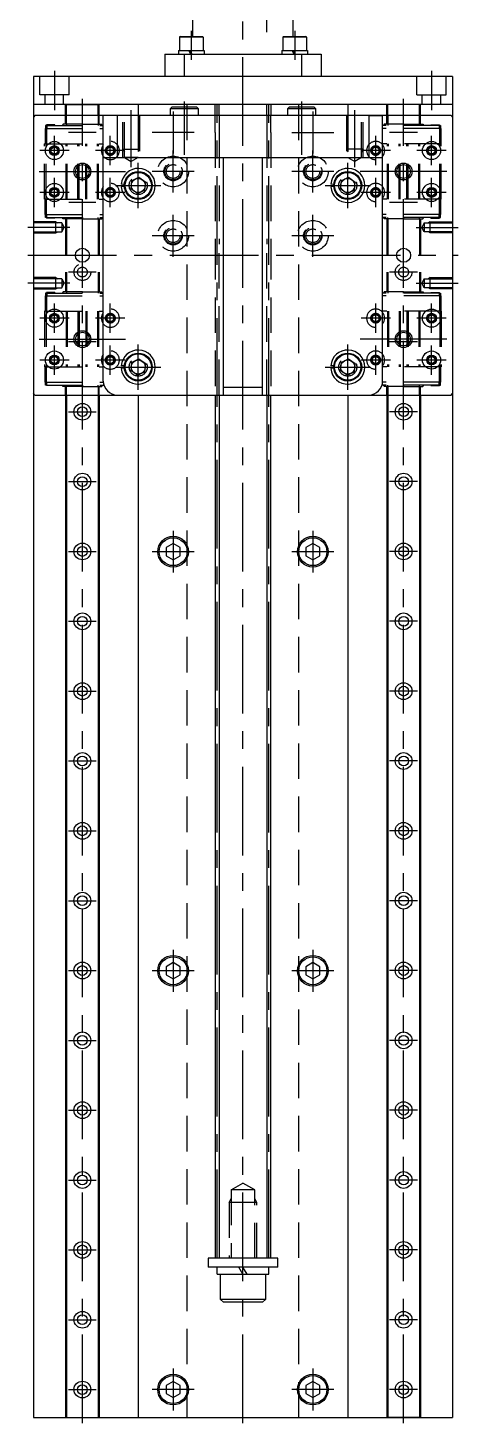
# Model space of a CAD drawing. Extents: x -35 to 525, y -17 to 783.
# Drawn here: x 370.7 to 524.7, y -2 to 497.4 of the extents above; entities that cross this region are included whole.
import ezdxf

# ---------------------------------------------------------------- set-up
doc = ezdxf.new("R2010")
doc.units = 0
doc.linetypes.add('CENTER', pattern=[50.8, 31.75, -6.35, 6.35, -6.35])
doc.linetypes.add('DASHED', pattern=[19.05, 12.7, -6.35])
doc.layers.get('0').update_dxf_attribs({"linetype": 'CONTINUOUS'})
doc.layers.add('CENTER', color=1, linetype='CENTER')

msp = doc.modelspace()

# ---------------------------------------------------------------- linework, layer by layer
at = {"color": 7, "linetype": 'CONTINUOUS'}
for p, q in [((429.7, 494.3), (429.7, 512.4)), ((465.65, 494.3), (465.65, 512.4)), ((433.42, 494.05), (424.92, 494.05)), ((424.92, 494.05), (424.92, 489.3)), ((425.17, 494.3), (433.17, 494.3)), ((433.42, 494.05), (433.42, 489.3)), ((470.42, 494.05), (461.92, 494.05)), ((461.92, 494.05), (461.92, 489.3)), ((462.17, 494.3), (470.17, 494.3)), ((470.42, 494.05), (470.42, 489.3)), ((419.67, 488), (419.67, 480)), ((419.67, 488), (426.66, 488)), ((424.57, 489.3), (433.77, 489.3)), ((424.57, 489.3), (424.57, 488)), ((426.66, 488), (426.66, 480)), ((426.66, 488), (468.69, 488)), ((429.02, 488), (428.27, 489.3)), ((429.51, 488), (428.76, 489.3)), ((433.77, 489.3), (433.77, 488)), ((461.57, 489.3), (470.77, 489.3)), ((461.57, 489.3), (461.57, 488)), ((466.02, 488), (465.27, 489.3)), ((466.51, 488), (465.76, 489.3)), ((468.69, 480), (468.69, 488)), ((468.69, 488), (475.67, 488)), ((470.77, 489.3), (470.77, 488)), ((475.67, 488), (475.67, 480)), ((522.67, 480), (372.67, 480)), ((372.67, 480), (372.67, 0)), ((475.67, 480), (419.67, 480)), ((522.67, 480), (522.67, 0)), ((522.67, 470), (372.67, 470)), ((384.17, 470), (396.17, 470)), ((384.17, 466), (384.17, 470)), ((384.47, 466), (384.47, 470)), ((395.87, 466), (395.87, 470)), ((396.17, 466), (396.17, 470)), ((410.17, 470), (410.17, 466)), ((437.67, 466), (437.67, 470)), ((439.17, 466), (439.17, 470)), ((456.17, 466), (456.17, 470)), ((457.67, 470), (457.67, 466)), ((485.17, 470), (485.17, 466)), ((511.17, 470), (499.17, 470)), ((499.17, 466), (499.17, 470)), ((499.47, 466), (499.47, 470)), ((510.87, 466), (510.87, 470)), ((511.17, 466), (511.17, 470)), ((373.17, 466), (372.67, 465.5)), ((373.17, 466), (372.67, 465.5)), ((372.67, 465.5), (372.67, 366.5)), ((372.67, 465.5), (372.67, 366.5)), ((522.17, 466), (373.17, 466)), ((397.67, 371), (397.67, 466)), ((402.67, 466), (397.67, 466)), ((402.67, 466), (402.67, 451)), ((421.67, 468.5), (422.27, 469.1)), ((421.67, 468.5), (431.67, 468.5)), ((421.67, 466), (421.67, 468.5)), ((422.27, 469.1), (431.07, 469.1)), ((431.07, 469.1), (431.67, 468.5)), ((431.67, 468.5), (431.67, 466)), ((463.67, 468.5), (464.27, 469.1)), ((463.67, 468.5), (473.67, 468.5)), ((463.67, 466), (463.67, 468.5)), ((464.27, 469.1), (473.07, 469.1)), ((473.07, 469.1), (473.67, 468.5)), ((473.67, 468.5), (473.67, 466)), ((492.67, 466), (497.67, 466)), ((492.67, 466), (492.67, 451)), ((497.67, 371), (497.67, 466)), ((522.17, 466), (522.67, 465.5)), ((522.17, 466), (522.67, 465.5)), ((522.67, 465.5), (522.67, 366.5)), ((522.67, 465.5), (522.67, 366.5)), ((397.67, 451), (497.67, 451)), ((440.67, 366), (440.67, 451)), ((454.67, 366), (454.67, 451)), ((405.19, 441.39), (404.09, 441.48)), ((405.19, 440.61), (404.09, 440.52)), ((407.77, 442.69), (407.51, 439.77)), ((409.91, 438.08), (407.51, 439.77)), ((407.77, 442.69), (410.44, 443.92)), ((410.44, 443.92), (412.84, 442.23)), ((412.57, 439.31), (412.84, 442.23)), ((480.19, 441.39), (479.09, 441.48)), ((480.19, 440.61), (479.09, 440.52)), ((482.77, 442.69), (482.51, 439.77)), ((484.91, 438.08), (482.51, 439.77)), ((482.77, 442.69), (485.44, 443.92)), ((485.44, 443.92), (487.84, 442.23)), ((487.57, 439.31), (487.84, 442.23)), ((409.91, 438.08), (412.57, 439.31)), ((484.91, 438.08), (487.57, 439.31)), ((405.19, 376.39), (404.09, 376.48)), ((405.19, 375.61), (404.09, 375.52)), ((407.77, 377.69), (407.51, 374.77)), ((409.91, 373.08), (407.51, 374.77)), ((407.77, 377.69), (410.44, 378.92)), ((410.44, 378.92), (412.84, 377.23)), ((412.57, 374.31), (412.84, 377.23)), ((480.19, 376.39), (479.09, 376.48)), ((480.19, 375.61), (479.09, 375.52)), ((482.77, 377.69), (482.51, 374.77)), ((484.91, 373.08), (482.51, 374.77)), ((482.77, 377.69), (485.44, 378.92)), ((485.44, 378.92), (487.84, 377.23)), ((487.57, 374.31), (487.84, 377.23)), ((409.91, 373.08), (412.57, 374.31)), ((484.91, 373.08), (487.57, 374.31)), ((373.17, 366), (372.67, 366.5)), ((373.17, 366), (372.67, 366.5)), ((373.17, 366), (522.17, 366)), ((373.17, 366), (522.17, 366)), ((384.17, 366), (384.17, 0)), ((384.47, 366), (384.47, 0)), ((395.87, 366), (395.87, 0)), ((396.17, 366), (396.17, 0)), ((402.67, 366), (440.67, 366)), ((410.17, 366), (410.17, 0)), ((436.67, 366), (458.67, 366)), ((437.67, 366), (437.67, 57)), ((439.17, 366), (439.17, 57)), ((440.67, 368.86), (454.67, 368.86)), ((440.67, 366), (454.67, 366)), ((454.67, 366), (492.67, 366)), ((456.17, 366), (456.17, 57)), ((457.67, 57), (457.67, 366)), ((485.17, 366), (485.17, 0)), ((499.17, 366), (499.17, 0)), ((499.47, 366), (499.47, 0)), ((510.87, 366), (510.87, 0)), ((511.17, 366), (511.17, 0)), ((522.17, 366), (522.67, 366.5)), ((522.17, 366), (522.67, 366.5)), ((422.67, 312.81), (420.17, 311.37)), ((420.17, 311.37), (420.17, 308.48)), ((425.17, 311.37), (422.67, 312.81)), ((425.17, 308.48), (425.17, 311.37)), ((472.67, 312.81), (470.17, 311.37)), ((470.17, 311.37), (470.17, 308.48)), ((475.17, 311.37), (472.67, 312.81)), ((475.17, 308.48), (475.17, 311.37)), ((420.17, 308.48), (422.67, 307.04)), ((422.67, 307.04), (425.17, 308.48)), ((470.17, 308.48), (472.67, 307.04)), ((472.67, 307.04), (475.17, 308.48)), ((422.67, 162.81), (420.17, 161.37)), ((420.17, 161.37), (420.17, 158.48)), ((425.17, 161.37), (422.67, 162.81)), ((425.17, 158.48), (425.17, 161.37)), ((472.67, 162.81), (470.17, 161.37)), ((470.17, 161.37), (470.17, 158.48)), ((475.17, 161.37), (472.67, 162.81)), ((475.17, 158.48), (475.17, 161.37)), ((420.17, 158.48), (422.67, 157.04)), ((422.67, 157.04), (425.17, 158.48)), ((470.17, 158.48), (472.67, 157.04)), ((472.67, 157.04), (475.17, 158.48)), ((460.17, 57), (435.17, 57)), ((435.17, 57), (435.17, 53.8)), ((457.67, 57), (437.67, 57)), ((460.17, 53.8), (460.17, 57)), ((460.17, 53.8), (435.17, 53.8)), ((456.87, 53.8), (438.47, 53.8)), ((438.47, 51.3), (438.47, 53.8)), ((438.47, 51.3), (456.87, 51.3)), ((439.67, 42.3), (439.67, 51.3)), ((447.67, 51.3), (446.23, 53.8)), ((449.12, 51.3), (447.67, 53.8)), ((455.67, 51.3), (455.67, 42.3)), ((456.87, 51.3), (456.87, 53.8)), ((455.67, 42.3), (439.67, 42.3)), ((440.67, 41.3), (439.67, 42.3)), ((454.67, 41.3), (440.67, 41.3)), ((455.67, 42.3), (454.67, 41.3)), ((422.67, 12.89), (420.17, 11.44)), ((420.17, 11.44), (420.17, 8.56)), ((425.17, 11.44), (422.67, 12.89)), ((425.17, 8.56), (425.17, 11.44)), ((472.67, 12.89), (470.17, 11.44)), ((470.17, 11.44), (470.17, 8.56)), ((475.17, 11.44), (472.67, 12.89)), ((475.17, 8.56), (475.17, 11.44)), ((420.17, 8.56), (422.67, 7.11)), ((422.67, 7.11), (425.17, 8.56)), ((470.17, 8.56), (472.67, 7.11)), ((472.67, 7.11), (475.17, 8.56)), ((372.67, 0), (522.67, 0)), ((384.17, 0), (396.17, 0)), ((511.17, 0), (499.17, 0))]:
    msp.add_line(p, q, dxfattribs=at)
at = {"color": 3, "linetype": 'DASHED'}
for p, q in [((374.92, 473.5), (374.92, 480)), ((385.42, 473.5), (385.42, 480)), ((509.92, 473.5), (509.92, 480)), ((520.42, 473.5), (520.42, 480)), ((385.42, 473.5), (374.92, 473.5)), ((376.87, 470), (376.87, 473.5)), ((383.47, 470), (383.47, 473.5)), ((427.67, 0), (427.67, 470)), ((467.67, 0), (467.67, 470)), ((509.92, 473.5), (520.42, 473.5)), ((511.87, 470), (511.87, 473.5)), ((518.47, 470), (518.47, 473.5)), ((384.17, 462.95), (384.17, 466)), ((384.47, 462.95), (384.47, 466)), ((395.87, 466), (395.87, 462.95)), ((396.17, 462.95), (396.17, 466)), ((404.67, 451), (404.67, 466)), ((405.22, 451), (405.22, 466)), ((410.13, 466), (410.13, 451)), ((410.67, 466), (410.67, 451)), ((437.67, 460), (437.67, 466)), ((437.67, 460), (437.67, 466)), ((439.17, 466), (439.17, 460)), ((439.17, 466), (439.17, 460)), ((456.17, 466), (456.17, 460)), ((456.17, 466), (456.17, 460)), ((457.67, 460), (457.67, 466)), ((457.67, 460), (457.67, 466)), ((484.67, 466), (484.67, 451)), ((485.22, 466), (485.22, 451)), ((490.13, 451), (490.13, 466)), ((490.67, 451), (490.67, 466)), ((499.17, 462.95), (499.17, 466)), ((499.47, 466), (499.47, 462.95)), ((510.87, 462.95), (510.87, 466)), ((511.17, 462.95), (511.17, 466)), ((377.37, 461.45), (376.87, 461.45)), ((376.87, 461.45), (376.87, 455.95)), ((376.92, 462.45), (376.92, 461.45)), ((377.42, 462.45), (376.92, 462.45)), ((377.37, 462.65), (377.37, 462.45)), ((380.37, 462.65), (377.37, 462.65)), ((377.37, 461.45), (397.67, 461.45)), ((377.37, 461.45), (377.37, 455.95)), ((377.42, 462.45), (397.67, 462.45)), ((377.42, 462.45), (377.42, 461.45)), ((380.37, 462.45), (380.37, 462.65)), ((383.24, 462.95), (382.94, 462.45)), ((384.54, 462.95), (383.24, 462.95)), ((384.54, 462.95), (384.54, 462.45)), ((390.17, 462.95), (384.54, 462.95)), ((390.17, 462.45), (390.17, 462.95)), ((390.17, 462.95), (395.8, 462.95)), ((395.8, 462.95), (395.8, 462.45)), ((395.8, 462.95), (397.1, 462.95)), ((397.1, 462.95), (397.4, 462.45)), ((437.67, 460), (437.67, 420)), ((437.67, 460), (437.67, 420)), ((439.17, 460), (439.17, 420)), ((439.17, 460), (439.17, 420)), ((456.17, 460), (456.17, 420)), ((456.17, 460), (456.17, 420)), ((457.67, 460), (457.67, 420)), ((457.67, 460), (457.67, 420)), ((517.92, 462.45), (497.67, 462.45)), ((517.97, 461.45), (497.67, 461.45)), ((498.24, 462.95), (497.94, 462.45)), ((499.54, 462.95), (498.24, 462.95)), ((499.54, 462.95), (499.54, 462.45)), ((505.17, 462.95), (499.54, 462.95)), ((505.17, 462.45), (505.17, 462.95)), ((505.17, 462.95), (510.8, 462.95)), ((510.8, 462.95), (510.8, 462.45)), ((510.8, 462.95), (512.1, 462.95)), ((512.1, 462.95), (512.4, 462.45)), ((514.97, 462.65), (517.97, 462.65)), ((514.97, 462.45), (514.97, 462.65)), ((517.92, 462.45), (517.92, 461.45)), ((517.92, 462.45), (518.42, 462.45)), ((517.97, 462.65), (517.97, 462.45)), ((517.97, 461.45), (517.97, 455.95)), ((517.97, 461.45), (518.47, 461.45)), ((518.42, 462.45), (518.42, 461.45)), ((518.47, 461.45), (518.47, 455.95)), ((376.67, 436.05), (376.67, 455.95)), ((377.17, 455.95), (376.67, 455.95)), ((377.17, 455.95), (397.67, 455.95)), ((377.17, 436.05), (377.17, 455.95)), ((384.37, 436.05), (384.37, 455.95)), ((384.77, 436.05), (384.77, 455.95)), ((388.57, 436.05), (388.57, 455.95)), ((388.97, 436.05), (388.97, 455.95)), ((391.37, 436.05), (391.37, 455.95)), ((391.77, 436.05), (391.77, 455.95)), ((395.57, 436.05), (395.57, 455.95)), ((395.97, 436.05), (395.97, 455.95)), ((518.17, 455.95), (497.67, 455.95)), ((499.37, 436.05), (499.37, 455.95)), ((499.77, 436.05), (499.77, 455.95)), ((503.57, 436.05), (503.57, 455.95)), ((503.97, 436.05), (503.97, 455.95)), ((506.37, 436.05), (506.37, 455.95)), ((506.77, 436.05), (506.77, 455.95)), ((510.57, 436.05), (510.57, 455.95)), ((510.97, 436.05), (510.97, 455.95)), ((518.17, 436.05), (518.17, 455.95)), ((518.17, 455.95), (518.67, 455.95)), ((518.67, 436.05), (518.67, 455.95)), ((404.67, 454), (410.67, 454)), ((404.67, 454), (405.22, 453.06)), ((405.22, 451), (407.67, 449.58)), ((410.13, 451), (405.22, 451)), ((410.13, 451), (407.67, 449.58)), ((410.67, 454), (410.13, 453.06)), ((490.67, 454), (484.67, 454)), ((484.67, 454), (485.22, 453.06)), ((485.22, 451), (490.13, 451)), ((485.22, 451), (487.67, 449.58)), ((490.13, 451), (487.67, 449.58)), ((490.67, 454), (490.13, 453.06)), ((377.17, 436.05), (376.67, 436.05)), ((376.87, 430.55), (376.87, 436.05)), ((377.17, 436.05), (397.67, 436.05)), ((377.37, 430.55), (377.37, 436.05)), ((518.17, 436.05), (497.67, 436.05)), ((517.97, 430.55), (517.97, 436.05)), ((518.17, 436.05), (518.67, 436.05)), ((518.47, 430.55), (518.47, 436.05)), ((377.37, 430.55), (376.87, 430.55)), ((376.92, 429.55), (376.92, 430.55)), ((377.42, 429.55), (376.92, 429.55)), ((377.37, 430.55), (397.67, 430.55)), ((377.37, 429.55), (377.37, 429.35)), ((377.42, 429.55), (377.42, 430.55)), ((377.42, 429.55), (397.67, 429.55)), ((380.37, 429.35), (380.37, 429.55)), ((383.24, 429.05), (382.94, 429.55)), ((384.54, 429.05), (384.54, 429.55)), ((390.17, 429.55), (390.17, 429.05)), ((395.8, 429.05), (395.8, 429.55)), ((397.1, 429.05), (397.4, 429.55)), ((517.97, 430.55), (497.67, 430.55)), ((517.92, 429.55), (497.67, 429.55)), ((498.24, 429.05), (497.94, 429.55)), ((499.54, 429.05), (499.54, 429.55)), ((505.17, 429.55), (505.17, 429.05)), ((510.8, 429.05), (510.8, 429.55)), ((512.1, 429.05), (512.4, 429.55)), ((514.97, 429.35), (514.97, 429.55)), ((517.92, 429.55), (517.92, 430.55)), ((517.92, 429.55), (518.42, 429.55)), ((517.97, 430.55), (518.47, 430.55)), ((517.97, 429.55), (517.97, 429.35)), ((518.42, 429.55), (518.42, 430.55)), ((380.67, 428), (372.67, 428)), ((382.77, 427.62), (372.67, 427.62)), ((380.37, 429.35), (377.37, 429.35)), ((380.67, 428), (381.33, 427.62)), ((380.67, 424), (380.67, 428)), ((382.77, 427.62), (383.71, 426)), ((382.77, 427.62), (382.77, 424.38)), ((382.77, 424.38), (383.71, 426)), ((384.54, 429.05), (383.24, 429.05)), ((384.17, 429.05), (384.17, 402.95)), ((384.47, 429.05), (384.47, 402.95)), ((390.17, 429.05), (384.54, 429.05)), ((390.17, 429.05), (395.8, 429.05)), ((395.8, 429.05), (397.1, 429.05)), ((395.87, 429.05), (395.87, 402.95)), ((396.17, 429.05), (396.17, 402.95)), ((499.54, 429.05), (498.24, 429.05)), ((499.17, 429.05), (499.17, 402.95)), ((499.47, 429.05), (499.47, 402.95)), ((505.17, 429.05), (499.54, 429.05)), ((505.17, 429.05), (510.8, 429.05)), ((510.8, 429.05), (512.1, 429.05)), ((510.87, 429.05), (510.87, 402.95)), ((511.17, 429.05), (511.17, 402.95)), ((512.57, 427.62), (511.64, 426)), ((512.57, 424.38), (511.64, 426)), ((512.57, 427.62), (522.67, 427.62)), ((512.57, 427.62), (512.57, 424.38)), ((514.67, 428), (514.02, 427.62)), ((514.67, 428), (522.67, 428)), ((514.67, 424), (514.67, 428)), ((514.97, 429.35), (517.97, 429.35)), ((372.67, 424.38), (382.77, 424.38)), ((372.67, 424), (380.67, 424)), ((380.67, 424), (381.33, 424.38)), ((437.67, 420), (437.67, 366)), ((439.17, 366), (439.17, 420)), ((456.17, 366), (456.17, 420)), ((457.67, 420), (457.67, 366)), ((522.67, 424.38), (512.57, 424.38)), ((514.67, 424), (514.02, 424.38)), ((522.67, 424), (514.67, 424)), ((380.67, 408), (372.67, 408)), ((382.77, 407.62), (372.67, 407.62)), ((380.67, 408), (381.33, 407.62)), ((380.67, 404), (380.67, 408)), ((382.77, 407.62), (383.71, 406)), ((382.77, 407.62), (382.77, 404.38)), ((382.77, 404.38), (383.71, 406)), ((512.57, 407.62), (511.64, 406)), ((512.57, 404.38), (511.64, 406)), ((512.57, 407.62), (522.67, 407.62)), ((512.57, 407.62), (512.57, 404.38)), ((514.67, 408), (514.02, 407.62)), ((514.67, 408), (522.67, 408)), ((514.67, 404), (514.67, 408)), ((372.67, 404.38), (382.77, 404.38)), ((372.67, 404), (380.67, 404)), ((376.87, 401.45), (376.87, 395.95)), ((377.37, 401.45), (376.87, 401.45)), ((376.92, 402.45), (376.92, 401.45)), ((377.42, 402.45), (376.92, 402.45)), ((377.37, 402.45), (377.37, 402.65)), ((380.37, 402.65), (377.37, 402.65)), ((377.37, 401.45), (397.67, 401.45)), ((377.37, 401.45), (377.37, 395.95)), ((377.42, 402.45), (397.67, 402.45)), ((377.42, 402.45), (377.42, 401.45)), ((380.37, 402.65), (380.37, 402.45)), ((380.67, 404), (381.33, 404.38)), ((383.24, 402.95), (382.94, 402.45)), ((384.54, 402.95), (383.24, 402.95)), ((390.17, 402.95), (384.54, 402.95)), ((384.54, 402.95), (384.54, 402.45)), ((390.17, 402.95), (395.8, 402.95)), ((390.17, 402.45), (390.17, 402.95)), ((395.8, 402.95), (397.1, 402.95)), ((395.8, 402.95), (395.8, 402.45)), ((397.1, 402.95), (397.4, 402.45)), ((517.92, 402.45), (497.67, 402.45)), ((517.97, 401.45), (497.67, 401.45)), ((498.24, 402.95), (497.94, 402.45)), ((499.54, 402.95), (498.24, 402.95)), ((505.17, 402.95), (499.54, 402.95)), ((499.54, 402.95), (499.54, 402.45)), ((505.17, 402.95), (510.8, 402.95)), ((505.17, 402.45), (505.17, 402.95)), ((510.8, 402.95), (510.8, 402.45)), ((510.8, 402.95), (512.1, 402.95)), ((512.1, 402.95), (512.4, 402.45)), ((522.67, 404.38), (512.57, 404.38)), ((514.67, 404), (514.02, 404.38)), ((522.67, 404), (514.67, 404)), ((514.97, 402.65), (517.97, 402.65)), ((514.97, 402.65), (514.97, 402.45)), ((517.92, 402.45), (517.92, 401.45)), ((517.92, 402.45), (518.42, 402.45)), ((517.97, 402.45), (517.97, 402.65)), ((517.97, 401.45), (517.97, 395.95)), ((517.97, 401.45), (518.47, 401.45)), ((518.42, 402.45), (518.42, 401.45)), ((518.47, 401.45), (518.47, 395.95)), ((376.67, 395.95), (376.67, 376.05)), ((377.17, 395.95), (376.67, 395.95)), ((377.17, 395.95), (377.17, 376.05)), ((377.17, 395.95), (397.67, 395.95)), ((384.37, 395.95), (384.37, 376.05)), ((384.77, 395.95), (384.77, 376.05)), ((388.57, 395.95), (388.57, 376.05)), ((388.97, 395.95), (388.97, 376.05)), ((391.37, 395.95), (391.37, 376.05)), ((391.77, 395.95), (391.77, 376.05)), ((395.57, 395.95), (395.57, 376.05)), ((395.97, 395.95), (395.97, 376.05)), ((518.17, 395.95), (497.67, 395.95)), ((499.37, 395.95), (499.37, 376.05)), ((499.77, 395.95), (499.77, 376.05)), ((503.57, 395.95), (503.57, 376.05)), ((503.97, 395.95), (503.97, 376.05)), ((506.37, 395.95), (506.37, 376.05)), ((506.77, 395.95), (506.77, 376.05)), ((510.57, 395.95), (510.57, 376.05)), ((510.97, 395.95), (510.97, 376.05)), ((518.17, 395.95), (518.17, 376.05)), ((518.17, 395.95), (518.67, 395.95)), ((518.67, 395.95), (518.67, 376.05)), ((377.17, 376.05), (376.67, 376.05)), ((376.87, 370.55), (376.87, 376.05)), ((377.17, 376.05), (397.67, 376.05)), ((377.37, 370.55), (377.37, 376.05)), ((518.17, 376.05), (497.67, 376.05)), ((517.97, 370.55), (517.97, 376.05)), ((518.17, 376.05), (518.67, 376.05)), ((518.47, 370.55), (518.47, 376.05)), ((377.37, 370.55), (376.87, 370.55)), ((376.92, 369.55), (376.92, 370.55)), ((377.37, 370.55), (397.69, 370.55)), ((377.42, 369.55), (377.42, 370.55)), ((517.97, 370.55), (497.65, 370.55)), ((517.92, 369.55), (517.92, 370.55)), ((517.97, 370.55), (518.47, 370.55)), ((518.42, 369.55), (518.42, 370.55)), ((377.42, 369.55), (376.92, 369.55)), ((377.37, 369.35), (377.37, 369.55)), ((380.37, 369.35), (377.37, 369.35)), ((377.42, 369.55), (397.89, 369.55)), ((380.37, 369.55), (380.37, 369.35)), ((383.24, 369.05), (382.94, 369.55)), ((384.54, 369.05), (383.24, 369.05)), ((384.17, 366), (384.17, 369.05)), ((384.47, 366), (384.47, 369.05)), ((384.54, 369.05), (384.54, 369.55)), ((390.17, 369.05), (384.54, 369.05)), ((390.17, 369.55), (390.17, 369.05)), ((390.17, 369.05), (395.8, 369.05)), ((395.8, 369.05), (395.8, 369.55)), ((395.8, 369.05), (397.1, 369.05)), ((395.87, 369.05), (395.87, 366)), ((396.17, 366), (396.17, 369.05)), ((397.1, 369.05), (397.4, 369.55)), ((517.92, 369.55), (497.46, 369.55)), ((498.24, 369.05), (497.94, 369.55)), ((499.54, 369.05), (498.24, 369.05)), ((499.17, 366), (499.17, 369.05)), ((499.47, 369.05), (499.47, 366)), ((499.54, 369.05), (499.54, 369.55)), ((505.17, 369.05), (499.54, 369.05)), ((505.17, 369.55), (505.17, 369.05)), ((505.17, 369.05), (510.8, 369.05)), ((510.8, 369.05), (510.8, 369.55)), ((510.8, 369.05), (512.1, 369.05)), ((510.87, 366), (510.87, 369.05)), ((511.17, 366), (511.17, 369.05)), ((512.1, 369.05), (512.4, 369.55)), ((514.97, 369.55), (514.97, 369.35)), ((514.97, 369.35), (517.97, 369.35)), ((517.92, 369.55), (518.42, 369.55)), ((517.97, 369.35), (517.97, 369.55)), ((443.49, 81.5), (447.67, 83.92)), ((443.49, 81.5), (443.49, 57)), ((451.86, 81.5), (443.49, 81.5)), ((451.86, 81.5), (447.67, 83.92)), ((451.86, 57), (451.86, 81.5)), ((442.67, 77), (443.49, 78.41)), ((442.67, 77), (442.67, 57)), ((452.67, 77), (442.67, 77)), ((452.67, 77), (451.86, 78.41)), ((452.67, 57), (452.67, 77))]:
    msp.add_line(p, q, dxfattribs=at)
at = {"color": 7, "linetype": 'CONTINUOUS'}
for centre, radius in [((380.17, 453.5), 3.25), ((380.17, 453.5), 1.75), ((380.17, 453.5), 1.23), ((515.17, 453.5), 3.25), ((515.17, 453.5), 1.75), ((515.17, 453.5), 1.23), ((390.17, 446), 2.46), ((410.17, 441), 5), ((410.17, 441), 4.7), ((485.17, 441), 5), ((485.17, 441), 4.7), ((505.17, 446), 2.46), ((380.17, 438.5), 3.25), ((380.17, 438.5), 1.75), ((380.17, 438.5), 1.23), ((515.17, 438.5), 3.25), ((515.17, 438.5), 1.75), ((515.17, 438.5), 1.23), ((390.17, 416), 2.5), ((505.17, 416), 2.5), ((380.17, 393.5), 3.25), ((380.17, 393.5), 1.75), ((380.17, 393.5), 1.23), ((515.17, 393.5), 3.25), ((515.17, 393.5), 1.75), ((515.17, 393.5), 1.23), ((390.17, 386), 2.46), ((505.17, 386), 2.46), ((380.17, 378.5), 3.25), ((380.17, 378.5), 1.75), ((380.17, 378.5), 1.23), ((410.17, 376), 5), ((410.17, 376), 4.7), ((485.17, 376), 5), ((485.17, 376), 4.7), ((515.17, 378.5), 3.25), ((515.17, 378.5), 1.75), ((515.17, 378.5), 1.23), ((390.17, 360), 3), ((390.17, 360), 1.75), ((505.17, 360), 3), ((505.17, 360), 1.75), ((390.17, 335), 3), ((390.17, 335), 1.75), ((505.17, 335), 3), ((505.17, 335), 1.75), ((422.67, 309.92), 5.5), ((422.67, 309.92), 5), ((472.67, 309.92), 5.5), ((472.67, 309.92), 5), ((390.17, 310), 3), ((390.17, 310), 1.75), ((505.17, 310), 3), ((505.17, 310), 1.75), ((390.17, 285), 3), ((390.17, 285), 1.75), ((505.17, 285), 3), ((505.17, 285), 1.75), ((390.17, 260), 3), ((390.17, 260), 1.75), ((505.17, 260), 3), ((505.17, 260), 1.75), ((390.17, 235), 3), ((390.17, 235), 1.75), ((505.17, 235), 3), ((505.17, 235), 1.75), ((390.17, 210), 3), ((390.17, 210), 1.75), ((505.17, 210), 3), ((505.17, 210), 1.75), ((390.17, 185), 3), ((390.17, 185), 1.75), ((505.17, 185), 3), ((505.17, 185), 1.75), ((422.67, 159.92), 5.5), ((422.67, 159.92), 5), ((472.67, 159.92), 5.5), ((472.67, 159.92), 5), ((390.17, 160), 3), ((390.17, 160), 1.75), ((505.17, 160), 3), ((505.17, 160), 1.75), ((390.17, 135), 3), ((390.17, 135), 1.75), ((505.17, 135), 3), ((505.17, 135), 1.75), ((390.17, 110), 3), ((390.17, 110), 1.75), ((505.17, 110), 3), ((505.17, 110), 1.75), ((390.17, 85), 3), ((390.17, 85), 1.75), ((505.17, 85), 3), ((505.17, 85), 1.75), ((390.17, 60), 3), ((390.17, 60), 1.75), ((505.17, 60), 3), ((505.17, 60), 1.75), ((390.17, 35), 3), ((390.17, 35), 1.75), ((505.17, 35), 3), ((505.17, 35), 1.75), ((422.67, 10), 5.5), ((422.67, 10), 5), ((472.67, 10), 5.5), ((472.67, 10), 5), ((390.17, 10), 3), ((390.17, 10), 1.75), ((505.17, 10), 3), ((505.17, 10), 1.75)]:
    msp.add_circle(centre, radius, dxfattribs=at)
at = {"color": 3, "linetype": 'CONTINUOUS'}
for centre, radius in [((380.17, 453.5), 1.5), ((515.17, 453.5), 1.5), ((390.17, 446), 3), ((505.17, 446), 3), ((380.17, 438.5), 1.5), ((515.17, 438.5), 1.5), ((380.17, 393.5), 1.5), ((515.17, 393.5), 1.5), ((390.17, 386), 3), ((505.17, 386), 3), ((380.17, 378.5), 1.5), ((515.17, 378.5), 1.5)]:
    msp.add_circle(centre, radius, dxfattribs=at)
at = {"color": 3, "linetype": 'DASHED'}
for centre, radius in [((400.17, 453.5), 1.75), ((400.17, 453.5), 1.5), ((400.17, 453.5), 1.23), ((495.17, 453.5), 1.75), ((495.17, 453.5), 1.5), ((495.17, 453.5), 1.23), ((422.67, 446), 5.5), ((472.67, 446), 5.5), ((422.67, 446), 3.3), ((422.67, 446), 3), ((422.67, 446), 2.46), ((472.67, 446), 3.3), ((472.67, 446), 3), ((472.67, 446), 2.46), ((400.17, 438.5), 1.75), ((400.17, 438.5), 1.5), ((400.17, 438.5), 1.23), ((410.17, 441), 3.25), ((485.17, 441), 3.25), ((495.17, 438.5), 1.75), ((495.17, 438.5), 1.5), ((495.17, 438.5), 1.23), ((422.67, 423), 5.5), ((422.67, 423), 3.3), ((422.67, 423), 3), ((422.67, 423), 2.46), ((472.67, 423), 5.5), ((472.67, 423), 3.3), ((472.67, 423), 3), ((472.67, 423), 2.46), ((390.17, 410), 3), ((390.17, 410), 1.75), ((505.17, 410), 3), ((505.17, 410), 1.75), ((400.17, 393.5), 1.75), ((400.17, 393.5), 1.5), ((400.17, 393.5), 1.23), ((495.17, 393.5), 1.75), ((495.17, 393.5), 1.5), ((495.17, 393.5), 1.23), ((400.17, 378.5), 1.75), ((400.17, 378.5), 1.5), ((400.17, 378.5), 1.23), ((495.17, 378.5), 1.75), ((495.17, 378.5), 1.5), ((495.17, 378.5), 1.23), ((410.17, 376), 3.25), ((485.17, 376), 3.25)]:
    msp.add_circle(centre, radius, dxfattribs=at)
for centre in [(410.17, 441), (485.17, 441), (410.17, 376), (485.17, 376)]:
    msp.add_circle(centre, 2.54)
at = {"color": 7, "linetype": 'CONTINUOUS'}
for centre, radius, start, end in [((425.17, 494.05), 0.25, 90, 180), ((433.17, 494.05), 0.25, 0, 90), ((462.17, 494.05), 0.25, 90, 180), ((470.17, 494.05), 0.25, 0, 90), ((400.17, 453.5), 3.25, 140.2849, 219.7151), ((495.17, 453.5), 3.25, 320.2849, 39.7151), ((410.17, 441), 6.1, 184.5, 175.5), ((485.17, 441), 6.1, 184.5, 175.5), ((400.17, 438.5), 3.25, 140.2849, 219.7151), ((495.17, 438.5), 3.25, 320.2849, 39.7151), ((400.17, 393.5), 3.25, 140.2849, 219.7151), ((495.17, 393.5), 3.25, 320.2849, 39.7151), ((400.17, 378.5), 3.25, 140.2849, 219.7151), ((410.17, 376), 6.1, 184.5, 175.5), ((485.17, 376), 6.1, 184.5, 175.5), ((495.17, 378.5), 3.25, 320.2849, 39.7151), ((402.67, 371), 5, 180, 270), ((492.67, 371), 5, 270, 360)]:
    msp.add_arc(centre, radius, start, end, dxfattribs=at)
at = {"color": 3, "linetype": 'DASHED'}
for centre, start, end in [((400.17, 453.5), 219.7151, 140.2849), ((495.17, 453.5), 39.7151, 320.2849), ((400.17, 438.5), 219.7151, 140.2849), ((495.17, 438.5), 39.7151, 320.2849), ((400.17, 393.5), 219.7151, 140.2849), ((495.17, 393.5), 39.7151, 320.2849), ((400.17, 378.5), 219.7151, 140.2849), ((495.17, 378.5), 39.7151, 320.2849)]:
    msp.add_arc(centre, 3.25, start, end, dxfattribs=at)
at = {"layer": 'CENTER', "color": 1, "linetype": 'CENTER'}
for p, q in [((447.67, -2), (447.67, 603)), ((456.17, 495.9), (456.17, 512.9)), ((429.17, 496.3), (429.17, 486)), ((466.17, 496.3), (466.17, 486)), ((380.17, 482), (380.17, 468)), ((515.17, 482), (515.17, 468)), ((390.17, -2), (390.17, 472)), ((426.67, 471.1), (426.67, 452)), ((438.42, 57), (438.42, 470)), ((456.92, 57), (456.92, 470)), ((468.67, 471.1), (468.67, 452)), ((505.17, -2), (505.17, 472)), ((407.67, 447.58), (407.67, 468)), ((422.67, 467.5), (422.67, 452.5)), ((472.67, 467.5), (472.67, 452.5)), ((487.67, 447.58), (487.67, 468)), ((395.17, 460), (385.17, 460)), ((430.17, 460), (415.17, 460)), ((465.17, 460), (480.17, 460)), ((510.17, 460), (500.17, 460)), ((380.17, 448.25), (380.17, 458.75)), ((400.17, 448.25), (400.17, 458.75)), ((495.17, 448.25), (495.17, 458.75)), ((515.17, 448.25), (515.17, 458.75)), ((385.42, 453.5), (374.92, 453.5)), ((405.42, 453.5), (394.92, 453.5)), ((422.67, 438.5), (422.67, 453.5)), ((472.67, 438.5), (472.67, 453.5)), ((500.42, 453.5), (489.92, 453.5)), ((520.42, 453.5), (509.92, 453.5)), ((374.67, 446), (405.67, 446)), ((410.17, 432.9), (410.17, 449.1)), ((430.17, 446), (415.17, 446)), ((480.17, 446), (465.17, 446)), ((485.17, 432.9), (485.17, 449.1)), ((520.67, 446), (489.67, 446)), ((380.17, 433.25), (380.17, 443.75)), ((400.17, 433.25), (400.17, 443.75)), ((402.07, 441), (418.27, 441)), ((477.07, 441), (493.27, 441)), ((495.17, 433.25), (495.17, 443.75)), ((515.17, 433.25), (515.17, 443.75)), ((385.42, 438.5), (374.92, 438.5)), ((385.37, 435), (394.97, 435)), ((405.42, 438.5), (394.92, 438.5)), ((500.42, 438.5), (489.92, 438.5)), ((500.17, 435), (510.17, 435)), ((520.42, 438.5), (509.92, 438.5)), ((422.67, 415.5), (422.67, 430.5)), ((472.67, 415.5), (472.67, 430.5)), ((385.71, 426), (370.67, 426)), ((509.64, 426), (524.67, 426)), ((430.17, 423), (415.17, 423)), ((480.17, 423), (465.17, 423)), ((370.67, 416), (524.67, 416)), ((395.17, 410), (385.17, 410)), ((510.17, 410), (500.17, 410)), ((385.71, 406), (370.67, 406)), ((509.64, 406), (524.67, 406)), ((380.17, 388.25), (380.17, 398.75)), ((400.17, 388.25), (400.17, 398.75)), ((495.17, 388.25), (495.17, 398.75)), ((515.17, 388.25), (515.17, 398.75)), ((385.42, 393.5), (374.92, 393.5)), ((405.42, 393.5), (394.92, 393.5)), ((500.42, 393.5), (489.92, 393.5)), ((520.42, 393.5), (509.92, 393.5)), ((374.67, 386), (405.67, 386)), ((395.17, 385), (385.17, 385)), ((520.67, 386), (489.67, 386)), ((510.17, 385), (500.17, 385)), ((380.17, 373.25), (380.17, 383.75)), ((400.17, 373.25), (400.17, 383.75)), ((410.17, 367.9), (410.17, 384.1)), ((485.17, 367.9), (485.17, 384.1)), ((495.17, 373.25), (495.17, 383.75)), ((515.17, 373.25), (515.17, 383.75)), ((385.42, 378.5), (374.92, 378.5)), ((405.42, 378.5), (394.92, 378.5)), ((402.07, 376), (418.27, 376)), ((477.07, 376), (493.27, 376)), ((500.42, 378.5), (489.92, 378.5)), ((520.42, 378.5), (509.92, 378.5)), ((385.17, 360), (395.17, 360)), ((510.17, 360), (500.17, 360)), ((385.17, 335), (395.17, 335)), ((510.17, 335), (500.17, 335)), ((422.67, 317.42), (422.67, 302.42)), ((472.67, 317.42), (472.67, 302.42)), ((385.17, 310), (395.17, 310)), ((430.17, 309.92), (415.17, 309.92)), ((480.17, 309.92), (465.17, 309.92)), ((510.17, 310), (500.17, 310)), ((385.17, 285), (395.17, 285)), ((510.17, 285), (500.17, 285)), ((385.17, 260), (395.17, 260)), ((510.17, 260), (500.17, 260)), ((385.17, 235), (395.17, 235)), ((510.17, 235), (500.17, 235)), ((385.17, 210), (395.17, 210)), ((510.17, 210), (500.17, 210)), ((385.17, 185), (395.17, 185)), ((510.17, 185), (500.17, 185)), ((422.67, 167.42), (422.67, 152.42)), ((472.67, 167.42), (472.67, 152.42)), ((385.17, 160), (395.17, 160)), ((430.17, 159.92), (415.17, 159.92)), ((480.17, 159.92), (465.17, 159.92)), ((510.17, 160), (500.17, 160)), ((385.17, 135), (395.17, 135)), ((510.17, 135), (500.17, 135)), ((385.17, 110), (395.17, 110)), ((510.17, 110), (500.17, 110)), ((385.17, 85), (395.17, 85)), ((510.17, 85), (500.17, 85)), ((385.17, 60), (395.17, 60)), ((510.17, 60), (500.17, 60)), ((385.17, 35), (395.17, 35)), ((510.17, 35), (500.17, 35)), ((422.67, 17.5), (422.67, 2.5)), ((472.67, 17.5), (472.67, 2.5)), ((385.17, 10), (395.17, 10)), ((430.17, 10), (415.17, 10)), ((480.17, 10), (465.17, 10)), ((510.17, 10), (500.17, 10))]:
    msp.add_line(p, q, dxfattribs=at)

doc.saveas('drawing.dxf')
